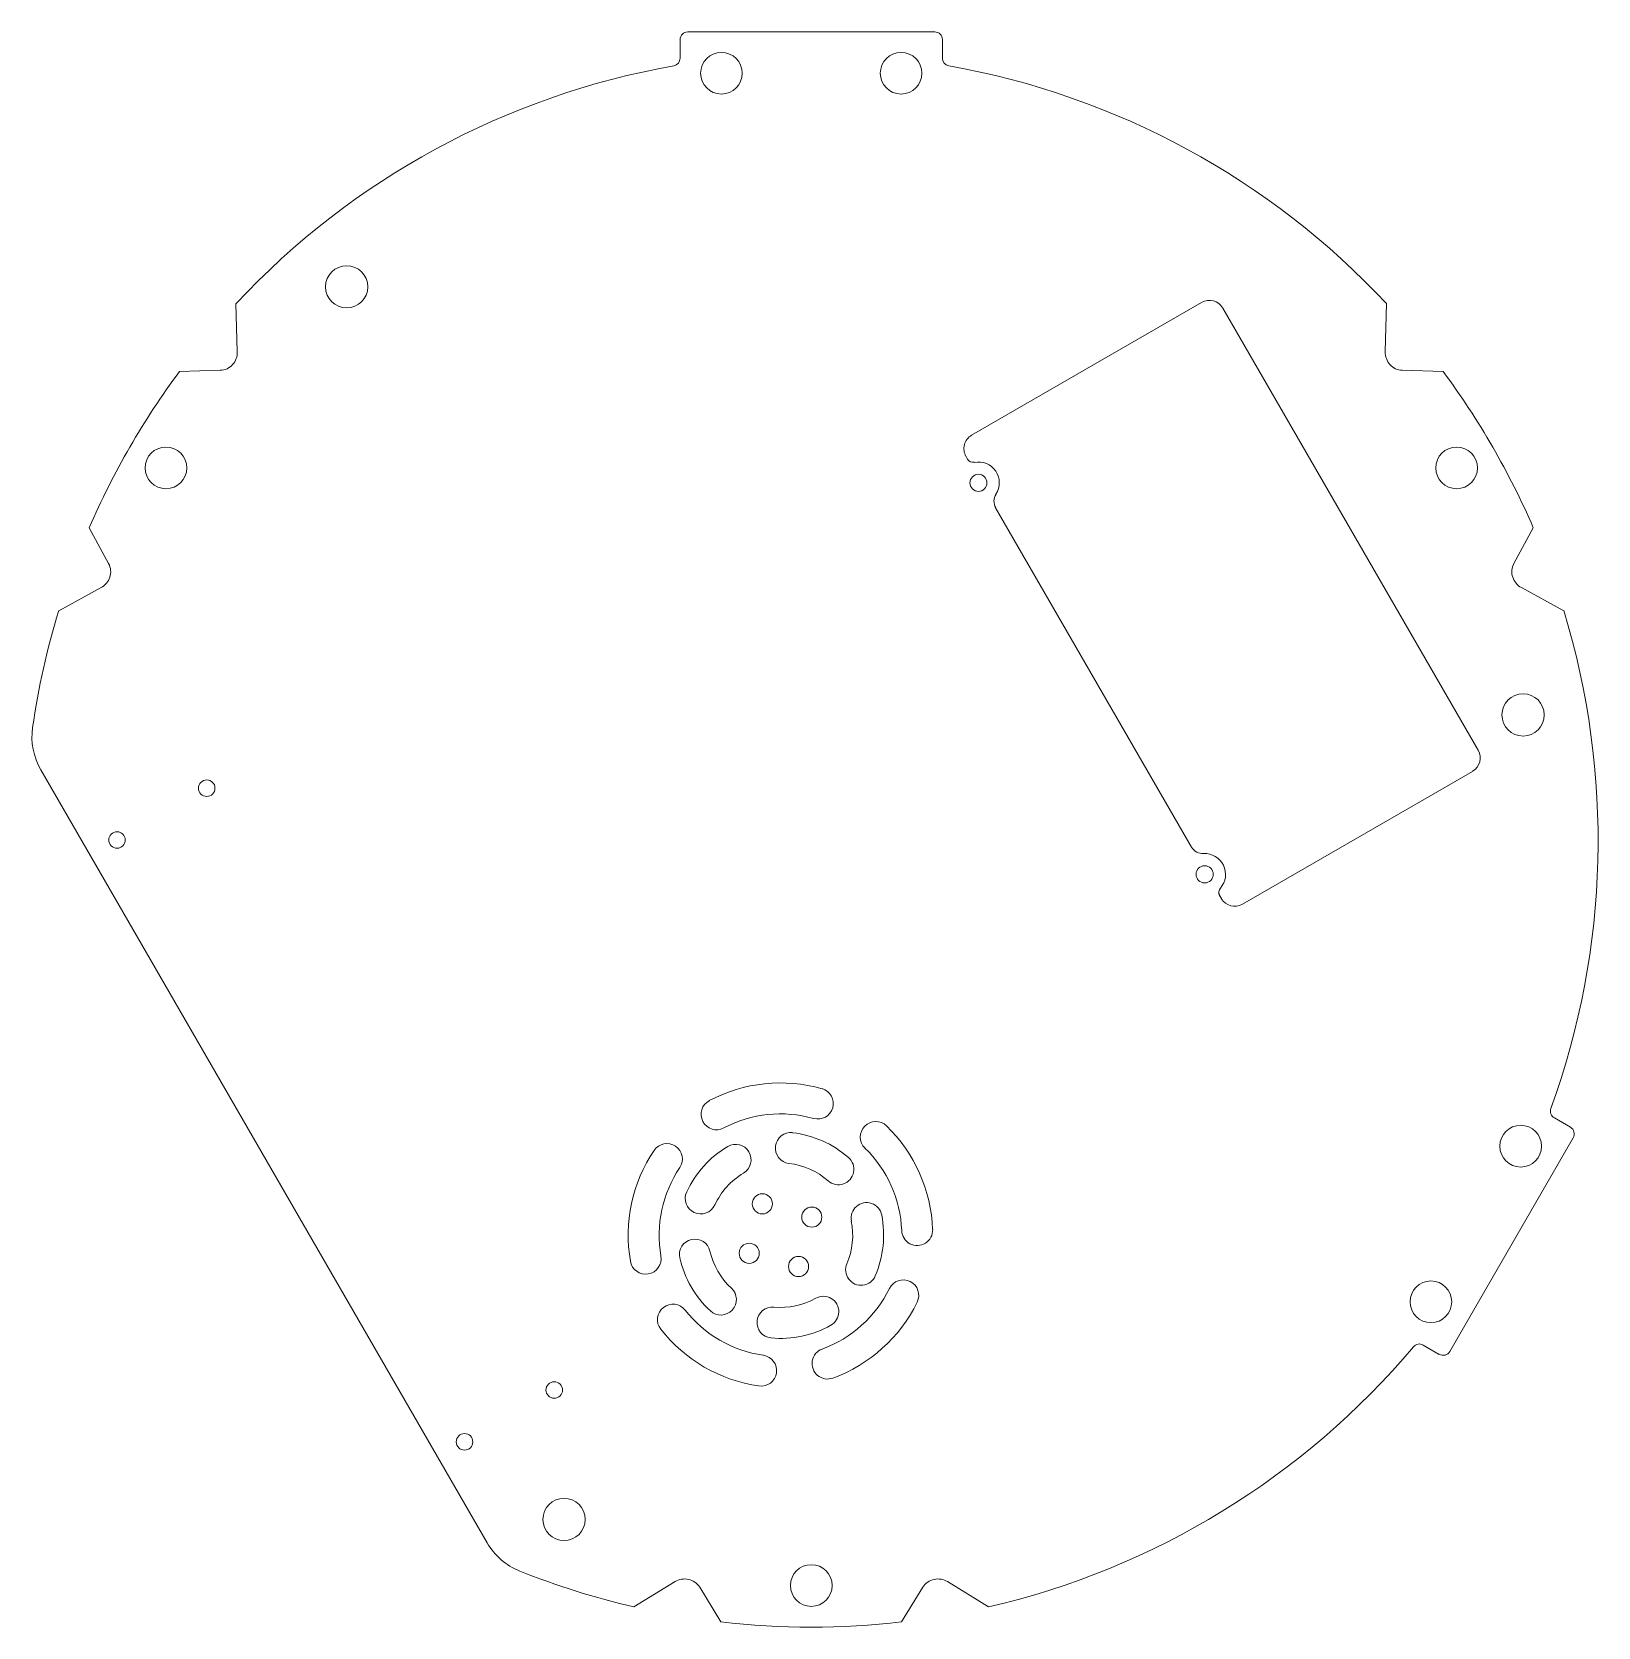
# Model space of a CAD drawing. Header units: inches. Extents: x -5.9 to 6, y -6 to 6.2.
import ezdxf

# ---------------------------------------------------------------- set-up
doc = ezdxf.new("R2010")
doc.units = ezdxf.units.IN
doc.header["$MEASUREMENT"] = 0

msp = doc.modelspace()

# ---------------------------------------------------------------- linework, layer by layer
at = {"color": 7, "linetype": 'Continuous', "lineweight": 15}
for p, q in [((-1, 5.966), (-1, 6.107)), ((-0.941, 6.166), (0.941, 6.166)), ((1, 6.107), (1, 5.966)), ((-4.377, 3.725), (-4.387, 4.094)), ((1.223, 3.091), (2.977, 4.103)), ((3.138, 4.06), (5.085, 0.688)), ((4.377, 3.725), (4.387, 4.094)), ((-4.507, 3.585), (-4.818, 3.577)), ((4.818, 3.577), (4.507, 3.585)), ((1.192, 2.908), (1.18, 2.929)), ((2.9, -0.051), (1.406, 2.537)), ((-5.358, 2.111), (-5.506, 2.384)), ((5.358, 2.111), (5.506, 2.384)), ((-5.415, 1.928), (-5.738, 1.752)), ((5.738, 1.752), (5.415, 1.928)), ((-2.471, -5.358), (-5.876, 0.539)), ((5.042, 0.526), (3.288, -0.486)), ((3.127, -0.443), (3.114, -0.421)), ((5.789, -2.187), (5.667, -2.117)), ((4.87, -3.898), (5.81, -2.268)), ((4.667, -3.849), (4.789, -3.92)), ((-1.352, -5.846), (-1.038, -5.653)), ((-0.851, -5.696), (-0.689, -5.96)), ((0.689, -5.96), (0.851, -5.696)), ((1.038, -5.653), (1.352, -5.846))]:
    msp.add_line(p, q, dxfattribs=at)
for centre, radius in [((-0.685, 5.851), 0.159), ((0.685, 5.851), 0.159), ((-3.543, 4.222), 0.161), ((-4.921, 2.841), 0.159), ((4.921, 2.841), 0.159), ((1.275, 2.727), 0.065), ((5.428, 0.957), 0.161), ((-4.61, 0.398), 0.063), ((-5.294, 0.003), 0.063), ((3, -0.259), 0.065), ((5.41, -2.332), 0.159), ((-0.373, -2.772), 0.0768), ((0.004, -2.873), 0.0768), ((-0.473, -3.149), 0.0768), ((-0.097, -3.25), 0.0768), ((4.725, -3.519), 0.159), ((-1.96, -4.192), 0.063), ((-2.644, -4.587), 0.063), ((-1.885, -5.179), 0.161), ((0, -5.683), 0.159)]:
    msp.add_circle(centre, radius, dxfattribs=at)
for centre, radius, start, end in [((-0.941, 6.107), 0.0591, 90, 180), ((0.941, 6.107), 0.0591, 0, 90), ((-1.059, 5.966), 0.0591, 280.0664, 0), ((1.059, 5.966), 0.0591, 180, 259.9336), ((0, 0), 6, 100.0664, 136.9796), ((0, 0), 6, 43.0204, 79.9336), ((3.036, 4.001), 0.118, 30, 120), ((0, 0), 6, 143.41, 156.59), ((0, 0), 6, 23.41, 36.59), ((1.282, 2.988), 0.118, 120, 210), ((1.235, 2.933), 0.05, 210, 280.9859), ((1.275, 2.727), 0.159, 327.1246, 100.9859), ((1.493, 2.587), 0.1, 147.1246, 210), ((0, 0), 6, 163.0204, 171.7513), ((0, 0), 6, 340.0664, 16.9796), ((-5.443, 0.789), 0.5, 171.7513, 210), ((4.983, 0.629), 0.118, 300, 30), ((2.987, -0.001), 0.1, 210, 272.8754), ((3, -0.259), 0.159, 319.0141, 92.8754), ((3.158, -0.396), 0.05, 139.0141, 210), ((3.229, -0.384), 0.118, 210, 300), ((-0.235, -3.011), 1.161, 74.1352, 117.8648), ((0.05, -2.007), 0.118, 254.1352, 74.1352), ((-0.722, -2.089), 0.118, 117.8648, 297.8648), ((5.696, -2.066), 0.0591, 160.0664, 240), ((-0.235, -3.011), 0.925, 74.1352, 117.8648), ((0.492, -2.262), 0.118, 45.8648, 225.8648), ((-0.235, -3.011), 1.161, 2.1352, 45.8648), ((5.759, -2.239), 0.0591, 330, 60), ((-1.101, -2.43), 0.118, 326.1352, 146.1352), ((-0.156, -2.346), 0.118, 83.2564, 263.2564), ((-0.235, -3.011), 0.787, 48.7436, 83.2564), ((-0.235, -3.011), 1.161, 146.1352, 189.8648), ((-0.235, -3.011), 0.787, 120.7436, 155.2564), ((-0.577, -2.436), 0.118, 300.7436, 120.7436), ((0.207, -2.508), 0.118, 228.7436, 48.7436), ((-0.235, -3.011), 0.925, 2.1352, 45.8648), ((-0.235, -3.011), 0.925, 146.1352, 189.8648), ((-0.235, -3.011), 0.551, 120.7436, 155.2564), ((-0.235, -3.011), 0.551, 48.7436, 83.2564), ((-0.843, -2.731), 0.118, 155.2564, 335.2564), ((0.422, -2.88), 0.118, 11.2564, 191.2564), ((-0.235, -3.011), 0.551, 336.7436, 11.2564), ((-0.235, -3.011), 0.787, 336.7436, 11.2564), ((-0.888, -3.159), 0.118, 12.7436, 192.7436), ((0.808, -2.972), 0.118, 182.1352, 2.1352), ((-0.235, -3.011), 0.551, 192.7436, 227.2564), ((-1.263, -3.19), 0.118, 189.8648, 9.8648), ((-0.235, -3.011), 0.787, 192.7436, 227.2564), ((0.38, -3.275), 0.118, 156.7436, 336.7436), ((0.702, -3.47), 0.118, 333.8648, 153.8648), ((-0.689, -3.502), 0.118, 227.2564, 47.2564), ((-0.235, -3.011), 0.551, 264.7436, 299.2564), ((0.092, -3.595), 0.118, 299.2564, 119.2564), ((-0.235, -3.011), 0.925, 290.1352, 333.8648), ((-0.235, -3.011), 1.161, 290.1352, 333.8648), ((-1.055, -3.655), 0.118, 38.1352, 218.1352), ((-0.235, -3.011), 0.925, 218.1352, 261.8648), ((-0.296, -3.677), 0.118, 84.7436, 264.7436), ((-0.235, -3.011), 1.161, 218.1352, 261.8648), ((-0.235, -3.011), 0.787, 264.7436, 299.2564), ((0.124, -3.99), 0.118, 110.1352, 290.1352), ((0, 0), 6, 283.0204, 319.9336), ((4.637, -3.9), 0.0591, 60, 139.9336), ((-0.382, -4.044), 0.118, 261.8648, 81.8648), ((4.818, -3.868), 0.0591, 240, 330), ((-2.038, -5.108), 0.5, 210, 248.2487), ((0, 0), 6, 248.2487, 256.9796), ((0, 0), 6, 263.41, 276.59)]:
    msp.add_arc(centre, radius, start, end, dxfattribs=at)
for points, knots in [([(-4.377, 3.725), (-4.376, 3.691), (-4.395, 3.637), (-4.453, 3.594), (-4.49, 3.585), (-4.507, 3.585)], [0, 0, 0, 0, 0.785398, 1.178097, 1.570796, 1.570796, 1.570796, 1.570796]), ([(4.507, 3.585), (4.49, 3.585), (4.453, 3.594), (4.395, 3.637), (4.376, 3.691), (4.377, 3.725)], [0, 0, 0, 0, 0.392699, 0.785398, 1.570796, 1.570796, 1.570796, 1.570796]), ([(-5.358, 2.111), (-5.35, 2.096), (-5.339, 2.06), (-5.348, 1.988), (-5.385, 1.944), (-5.415, 1.928)], [0, 0, 0, 0, 0.392699, 0.785398, 1.570796, 1.570796, 1.570796, 1.570796]), ([(5.415, 1.928), (5.385, 1.944), (5.348, 1.988), (5.339, 2.06), (5.35, 2.096), (5.358, 2.111)], [0, 0, 0, 0, 0.785398, 1.178097, 1.570796, 1.570796, 1.570796, 1.570796]), ([(-1.038, -5.653), (-1.009, -5.635), (-0.953, -5.625), (-0.886, -5.654), (-0.86, -5.681), (-0.851, -5.696)], [0, 0, 0, 0, 0.785398, 1.178097, 1.570796, 1.570796, 1.570796, 1.570796]), ([(0.851, -5.696), (0.86, -5.681), (0.886, -5.654), (0.953, -5.625), (1.009, -5.635), (1.038, -5.653)], [0, 0, 0, 0, 0.392699, 0.785398, 1.570796, 1.570796, 1.570796, 1.570796])]:
    msp.add_open_spline(points, degree=3, knots=knots, dxfattribs=at)

doc.saveas('drawing.dxf')
